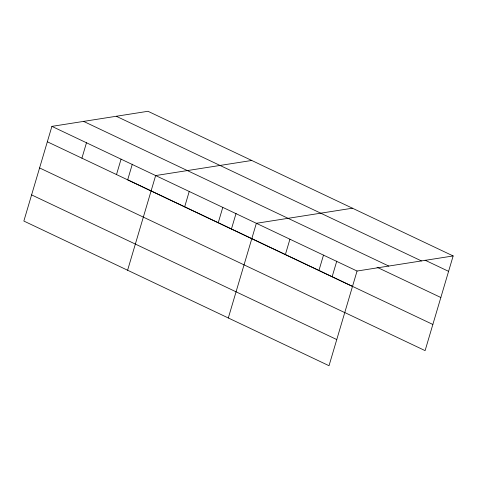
<?xml version="1.0" encoding="UTF-8"?>
<svg xmlns="http://www.w3.org/2000/svg" width="477" height="477" viewBox="0 0 477 477"><rect width="100%" height="100%" fill="white"/><g stroke="black" fill="none" stroke-linecap="round" stroke-linejoin="round"><path stroke-width="0.72" d="M453.15 255.946L147.983 111.284L51.898 126.375L23.85 221.054L329.017 365.716L357.058 271.037L453.15 255.946L425.102 350.625L344.543 312.435M81.919 158.173L86.48 142.772M116.501 174.57L121.069 159.169M132.314 164.195L127.687 179.799L432.854 324.461M127.603 270.238L155.651 175.56L251.743 160.469M184.659 206.875L189.22 191.474M218.227 222.789L222.789 207.388M231.446 228.984L236.067 213.38M228.31 317.98L256.358 223.302L352.443 208.205M285.359 254.617L289.927 239.215M318.928 270.525L323.489 255.129M332.147 276.72L336.774 261.116M425.09 260.203L448.589 271.347M116.275 116.263L421.441 260.925M83.606 121.396L388.773 266.059M377.057 267.275L440.837 297.505M51.898 126.375L357.058 271.037M47.33 141.776L352.497 286.438M39.585 167.94L344.752 312.602M31.601 194.896L336.762 339.558"/></g></svg>
